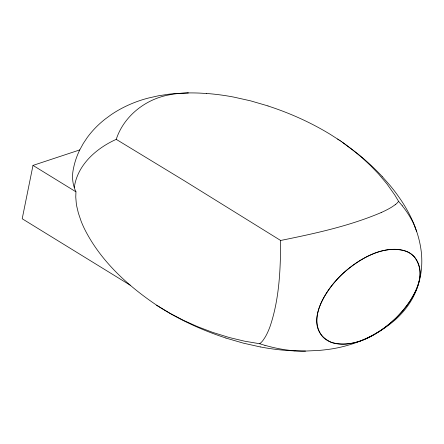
<?xml version="1.0" encoding="UTF-8"?>
<svg xmlns="http://www.w3.org/2000/svg" width="444" height="444" viewBox="0 0 444 444"><rect width="100%" height="100%" fill="white"/><g stroke="black" fill="none" stroke-linecap="round" stroke-linejoin="round"><path stroke-width="0.67" d="M188.028 92.935L174.919 93.579A138.306 109.28 -4.6 0 0 168.787 94.206L158.441 95.787L148.274 98.074A108.774 85.947 -4.6 0 0 140.298 100.438A105.322 83.222 -4.6 0 0 111.233 114.646L105.05 119.181A105.666 83.494 -4.6 0 0 87.263 137.512L83.272 143.49L79.754 149.922A109.257 86.33 -4.6 0 0 73.582 167.971C71.689 175.918 72.383 184.415 75.946 191.814L75.758 197.13L76.312 203.607A103.391 81.696 -4.6 0 0 76.79 206.443L78.394 213.153L81.13 221.212A162.598 128.477 -4.6 0 0 84.382 228.66C100.305 260.6 127.45 285.536 156.715 305.233M74.287 187.568C77.317 164.935 96.359 148.241 116.228 139.361C123.793 116.217 145.305 99.234 168.975 94.911A79.92 63.148 -4.6 0 1 180.197 93.334L187.424 92.946M419.291 279.825C422.56 268.165 416.705 253.835 404.401 250.716C383.205 245.349 362.149 257.437 346.326 270.518C327.694 285.448 298.762 327.633 331.624 342.479C355.638 349.012 379.343 333.71 396.192 317.815C410.989 302.675 429.537 277.139 414.28 256.737C404.195 246.376 387.379 248.479 375.047 253.108C358.014 259.746 343.101 271.373 331.757 285.642C321.062 299.239 309.829 320.973 322.583 336.702C331.94 346.481 347.596 345.171 359.385 341.247M79.754 149.922L33 165.401L22.2 218.753L130.192 285.187M412.199 297.486C404.029 311.366 392.263 322.977 378.799 331.729M342.285 142.202L352.275 149.595L362.132 157.775L370.768 165.812L378.488 173.859L386.94 183.921L394.755 194.96L398.601 201.365L397.152 203.047A23.582 18.637 -4.6 0 1 395.193 204.723M395.199 204.728L391.924 206.971A64.491 50.96 -4.6 0 1 387.512 209.485A102.514 81.002 -4.6 0 1 381.18 212.548M158.525 306.41L170.418 313.547L183.81 320.501L197.475 326.618L212.809 332.439L229.298 337.529L244.378 341.142L259.734 343.756L261.377 342.274A27.461 21.701 -4.6 0 0 263.32 339.943L265.185 337.113A72 56.893 -4.6 0 0 267.91 331.796A110.85 87.59 -4.6 0 0 270.057 326.495C279.393 298.917 280.541 269.353 280.641 240.476L184.626 180.941L116.228 139.361M381.185 212.554C349.073 226.207 314.707 233.544 280.641 240.476M187.657 92.94L188.633 92.929M305.294 351.071L319.008 350.421A138.35 109.318 -4.6 0 0 325.136 349.794C350.666 347.003 375.474 336.824 394.988 320.019A97.869 77.334 -4.6 0 0 410.095 302.414C419.996 286.924 423.559 267.887 421.012 249.767A158.164 124.975 -4.6 0 0 416.788 231.879L416.639 231.363M294.883 350.76L301.126 351.049A98.191 77.583 -4.6 0 0 305.294 351.071A164.552 130.02 -4.6 0 1 294.583 350.915L287.518 350.516M206.41 93.484L199.345 93.085A164.552 130.02 -4.6 0 0 188.633 92.924M260.256 346.931L243.395 343.162L225.913 338.073M264.946 345.354L259.734 343.756M268.015 105.927L250.533 100.838L233.666 97.07A198.401 156.765 -4.6 0 0 206.41 93.462M33 165.401L75.946 191.814M158.153 306.171L163.214 309.368A283.488 223.998 -4.6 0 0 225.941 338.017M157.775 305.927L158.425 306.349M157.404 305.683L157.997 306.071M157.032 305.439L157.57 305.794M156.66 305.195L157.143 305.511M338.966 139.932L330.713 134.632A283.488 223.998 -4.6 0 0 267.982 105.983M337.64 139.05L340.287 140.826M339.976 140.615L341.603 141.725M341.131 141.408L344.211 143.545M344.561 143.817L358.008 154.007A288.983 228.338 -4.6 0 1 382.14 176.451M382.134 176.457L390.198 185.642A244.777 193.412 -4.6 0 1 396.742 194.017L400.1 198.773A204.739 161.777 -4.6 0 1 413.83 223.765M398.601 201.365L402.27 205.75M413.78 223.776L416.705 231.557M414.946 226.89L416.594 231.246M287.512 350.538A198.401 156.765 -4.6 0 1 260.267 346.914M378.699 331.635A78.249 61.827 -4.6 0 1 359.44 341.353M419.402 279.842A83.045 65.618 -4.6 0 1 412.043 297.43M294.866 350.849A124.07 98.035 -4.6 0 1 264.974 345.293M402.231 205.772A129.409 102.253 -4.6 0 1 415.029 226.862"/></g></svg>
